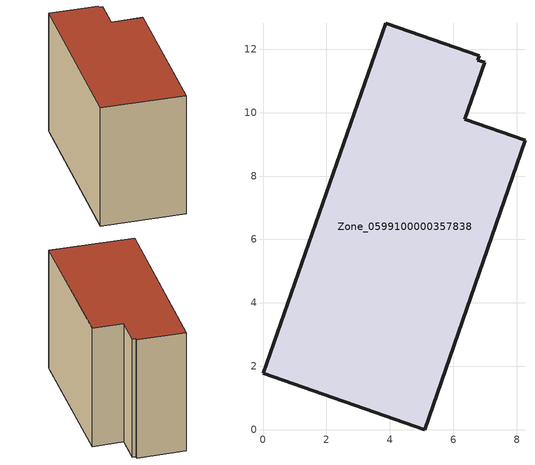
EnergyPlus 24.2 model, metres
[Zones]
Zone_0599100000357838
 floor ground (C_G): 6.77,11.65 6.98,11.59 6.36,9.79 8.26,9.13 5.1,0 0,1.78 3.87,12.82 6.82,11.79 z0
 wall outside (C_F): 5.1,0 8.26,9.13 6.36,9.79 6.98,11.59 6.77,11.65 6.82,11.79 3.87,12.82 0,1.78 5.1,0 z0:8.34
 roof outside (C_R): 6.82,11.79 3.87,12.82 0,1.78 5.1,0 8.26,9.13 6.36,9.79 6.98,11.59 6.77,11.65 z8.34
[BUILDING]
Pand.0599100000357838: North Axis=0; Terrain=City; Loads Convergence Tolerance Value=0.04; Temperature Convergence Tolerance Value=0.4; Solar Distribution=FullExterior; Maximum Number of Warmup Days=25; Minimum Number of Warmup Days=1
[Site:Location]
Rotterdam.The.Hague.AP_ZH_NLD Design_Conditions: Latitude=51.96; Longitude=4.45; Time Zone=1; Elevation=-4.5
[SITE:GROUNDTEMPERATURE:BUILDINGSURFACE]
18, 18, 18, 18, 18, 18, 18, 18, 18, 18, 18, 18
[MATERIAL] Thermal Absorptance=0.9; Solar Absorptance=0.7; Visible Absorptance=0.7
Name | Roughness | Thickness | Conductivity | Density | Specific Heat
G.TI.1992-2005 | MediumSmooth | 0.15 | 0.06 | 540 | 1210
F.TI.1992-2005 | Rough | 0.3 | 0.12 | 1920 | 840
R.TI.1992-2005 | MediumRough | 0.2 | 0.08 | 1500 | 1000
[CONSTRUCTION]
C_G: G.TI.1992-2005
C_F: F.TI.1992-2005
C_R: R.TI.1992-2005
[ZONE]
Zone_0599100000357838: Type=1; Multiplier=1; Ceiling Height=Autocalculate; Volume=Autocalculate; Floor Area=autocalculate; Part of Total Floor Area=Yes
[ZONEINFILTRATION:DESIGNFLOWRATE]
Infil_Zone_0599100000357838: Zone or ZoneList or Space or SpaceList=Zone_0599100000357838; Schedule=AlwaysOn; Design Flow Rate Calculation Method=Flow/Area; Flow Rate per Floor Area=0.0015; Constant Term Coefficient=1; Temperature Term Coefficient=0; Velocity Term Coefficient=0; Velocity Squared Term Coefficient=0
[HVACTEMPLATE:ZONE:IDEALLOADSAIRSYSTEM]
Zone_0599100000357838: Maximum Heating Supply Air Temperature=50; Minimum Cooling Supply Air Temperature=13; Maximum Heating Supply Air Humidity Ratio=0.0156; Minimum Cooling Supply Air Humidity Ratio=0.0077; Heating Limit=NoLimit; Cooling Limit=NoLimit; Dehumidification Control Type=ConstantSensibleHeatRatio; Cooling Sensible Heat Ratio=0.7; Dehumidification Setpoint=60; Humidification Control Type=None; Humidification Setpoint=30; Outdoor Air Method=None; Outdoor Air Flow Rate per Person=0.00944; Outdoor Air Flow Rate per Zone Floor Area=0; Outdoor Air Flow Rate per Zone=0; Demand Controlled Ventilation Type=None; Outdoor Air Economizer Type=NoEconomizer; Heat Recovery Type=None; Sensible Heat Recovery Effectiveness=0.7; Latent Heat Recovery Effectiveness=0.65
[ZONECONTROL:THERMOSTAT]
ThermostatControl_Zone_0599100000357838: Zone or ZoneList=Zone_0599100000357838; Control Type Schedule=DualSetpointControlType; Control 1=Thermostat_Zone_0599100000357838; Temperature Difference Between Cutout And Setpoint=0
[THERMOSTATSETPOINT:DUALSETPOINT]
Thermostat_Zone_0599100000357838: Heating Setpoint Temperature Schedule=HeatingSetpoint_Zone_0599100000357838; Cooling Setpoint Temperature Schedule=CoolingSetpoint_Zone_0599100000357838
[SCHEDULE:COMPACT]
HeatingSetpoint_Zone_0599100000357838: Through: 12/31, For: AllDays, Until: 24:00, 21
CoolingSetpoint_Zone_0599100000357838: Through: 12/31, For: AllDays, Until: 24:00, 24
DualSetpointControlType: Through: 12/31, For: AllDays, Until: 24:00, 4
AlwaysOn: Through: 12/31, For: AllDays, Until: 24:00, 1
